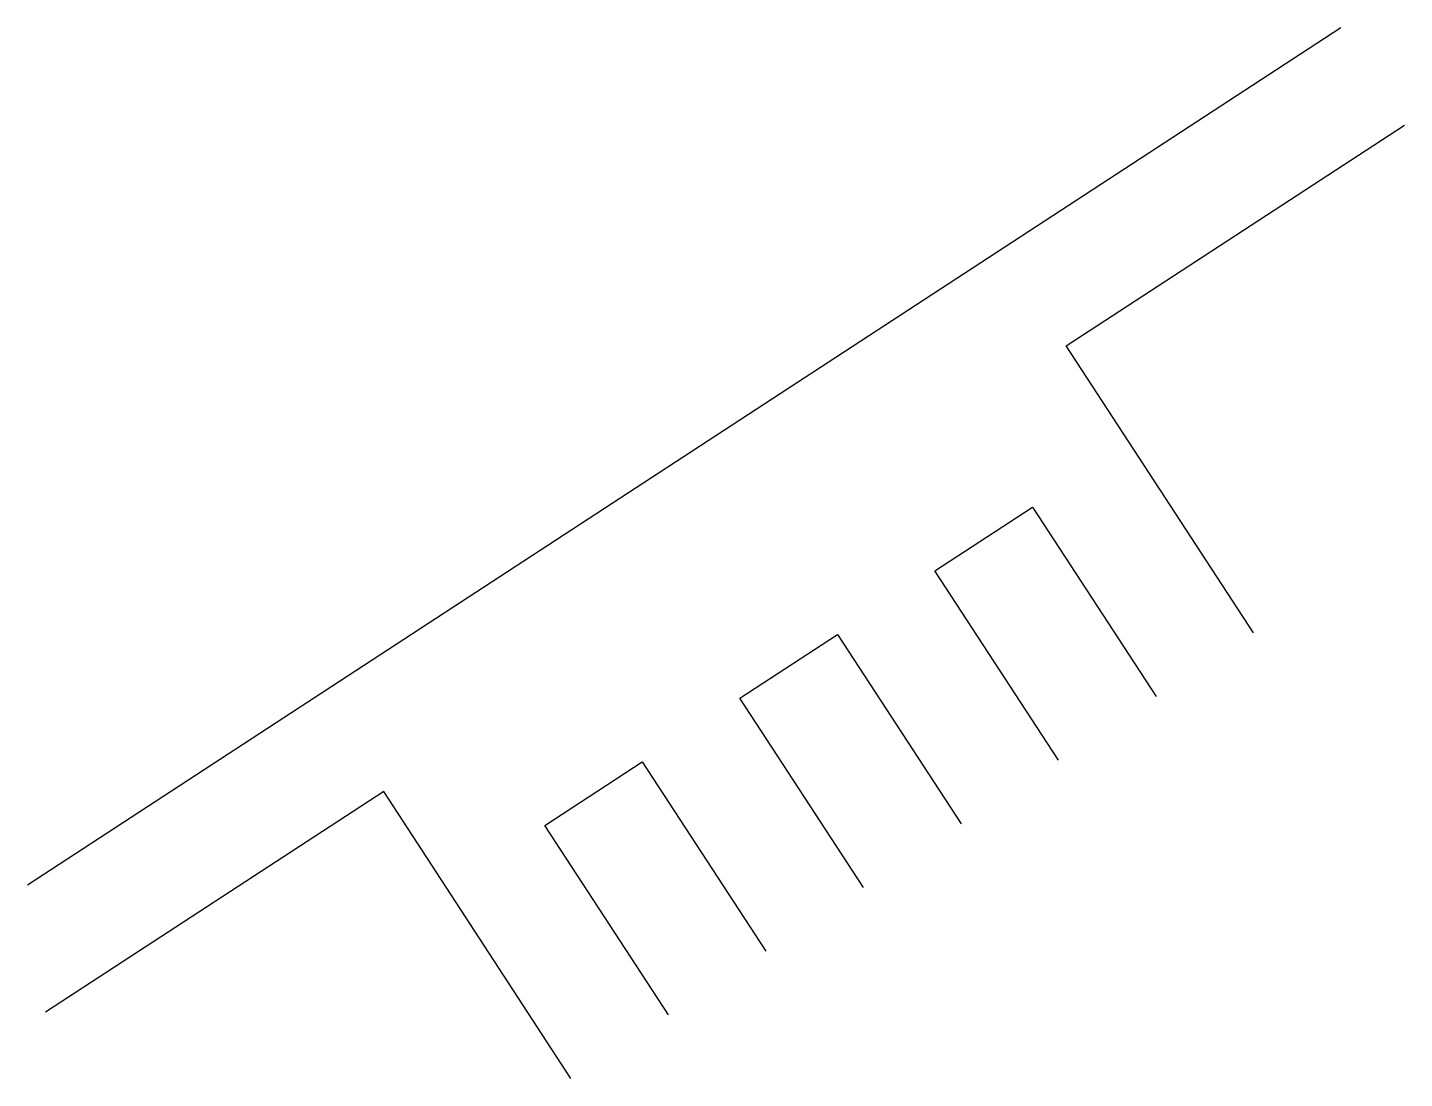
# Model space of a CAD drawing. Header units: millimetres. Extents: x -1116 to 1367, y 164 to 2059.
import ezdxf

# ---------------------------------------------------------------- set-up
doc = ezdxf.new("R2010")
doc.units = ezdxf.units.MM
doc.layers.add('PP-BEAM', color=7, linetype='Continuous')

msp = doc.modelspace()

# ---------------------------------------------------------------- linework, layer by layer
at = {"layer": 'PP-BEAM'}
for points in [[(-1115.8, 513.1), (1252.4, 2058.9)], [(1095.1, 967.5), (757.3, 1485), (1367.2, 1883)], [(743.4, 738), (520.4, 1079.5), (696.3, 1194.3), (919.2, 852.7)], [(391.7, 508.4), (168.7, 850), (344.6, 964.8), (567.5, 623.2)], [(39.9, 278.8), (-183, 620.4), (-7.2, 735.2), (215.8, 393.6)], [(-135.9, 164.1), (-473.6, 681.5), (-1083.5, 283.5)]]:
    msp.add_lwpolyline(points, dxfattribs=at)

doc.saveas('drawing.dxf')
